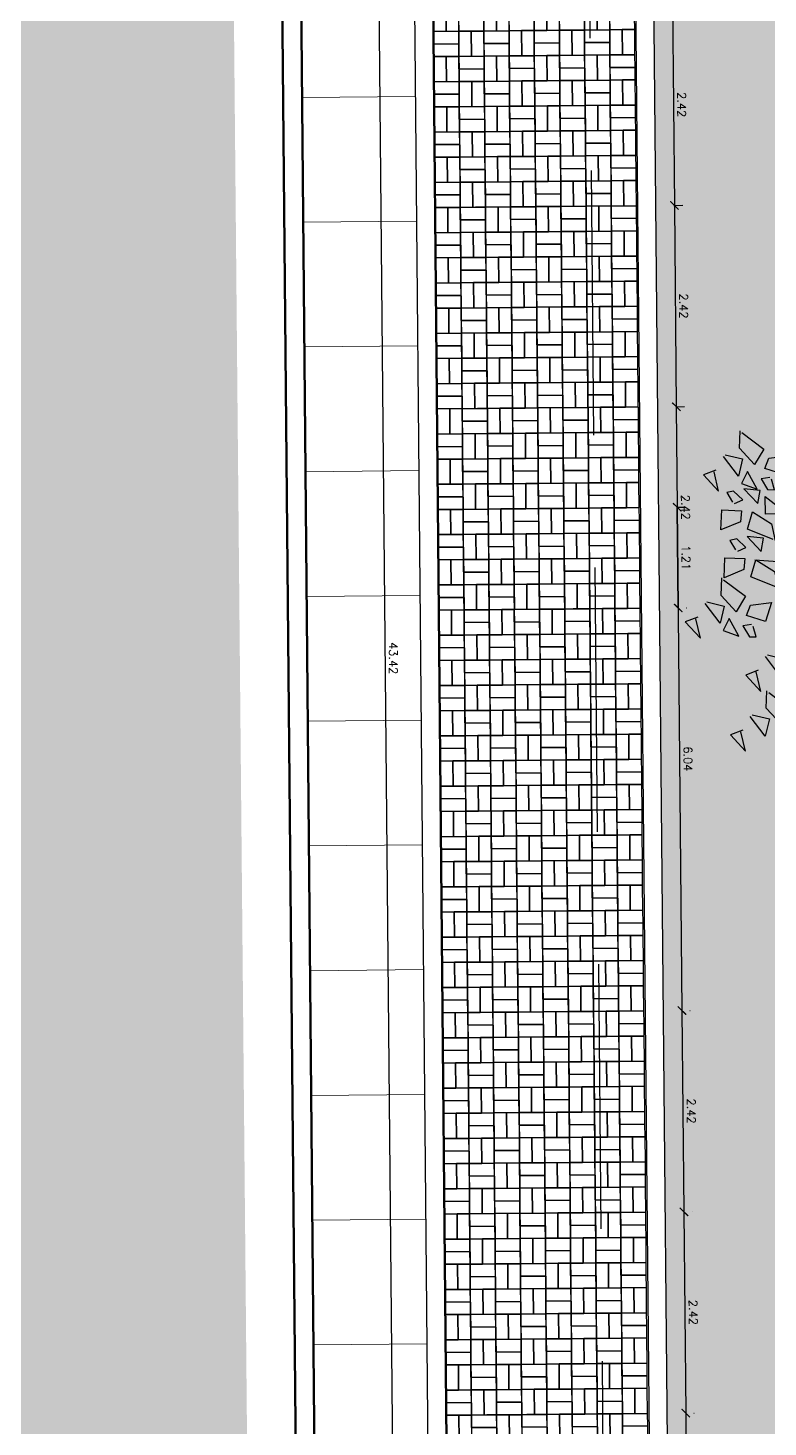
# Model space of a CAD drawing. Header units: millimetres. Extents: x 460 to 723, y 360 to 962.
# Drawn here: x 575.04 to 583.92, y 517.08 to 533.87 of the extents above; entities that cross this region are included whole.
import ezdxf

# ---------------------------------------------------------------- set-up
doc = ezdxf.new("R2010")
doc.units = ezdxf.units.MM
doc.linetypes.add('HIDDEN2', pattern=[4.7625, 3.175, -1.5875])
doc.layers.get('0').update_dxf_attribs({"true_color": 0xc2ced6})
for name, color, linetype in [('00_EJE VIAL', 253, 'HIDDEN2'), ('00_Lotes', 224, 'Continuous'), ('0_HATCH_VEREDA', 253, 'Continuous'), ('ARBOLES', 7, 'Continuous'), ('C-ROAD', 7, 'Continuous'), ('G-ACOTADO LOTES', 251, 'Continuous')]:
    doc.layers.add(name, color=color, linetype=linetype)
doc.layers.add('A_TRAZADO', color=4, linetype='Continuous', plot=False)
for name, color, linetype, lineweight in [('LOTES_MENORCA', 250, 'Continuous', 50), ('Menorca-Parques-A-Arboles', 74, 'Continuous', 18), ('Menorca-Parques-A-Bruñas', 252, 'Continuous', 5)]:
    doc.layers.add(name, color=color, linetype=linetype, lineweight=lineweight)
doc.styles.add('01COTAS', font='romans.shx')
doc.dimstyles.new('DIM-50-PLANTA', dxfattribs={"dimscale": 0.05, "dimtxt": 2, "dimasz": 2, "dimexe": 2, "dimexo": 2, "dimgap": 1, "dimtad": 1, "dimzin": 4, "dimdsep": 46, "dimtxsty": '01COTAS', "dimblk": 'ARCHTICK', "dimcen": 25, "dimclrd": 256, "dimclre": 256, "dimclrt": 2, "dimadec": 0, "dimazin": 3, "dimtfac": 1, "dimtmove": 2, "dimatfit": 3, "dimfxl": 2, "dimtolj": 1, "dimtzin": 0, "dimarcsym": 0})

# ---------------------------------------------------------------- blocks, each defined once
blk = doc.blocks.new('adoquien blanco 1.4 x 1.4')
at = {"layer": '0_HATCH_VEREDA', "elevation": -6.801}
for points in [[(311106.796, 8611269.234), (311106.882, 8611269.184), (311106.982, 8611269.358), (311106.896, 8611269.408)], [(311106.882, 8611269.184), (311106.969, 8611269.134), (311107.069, 8611269.308), (311106.982, 8611269.358)], [(311107.069, 8611269.308), (311107.019, 8611269.221), (311107.192, 8611269.121), (311107.242, 8611269.208)], [(311106.796, 8611269.234), (311106.746, 8611269.148), (311106.919, 8611269.048), (311106.969, 8611269.134)], [(311107.019, 8611269.221), (311106.969, 8611269.134), (311107.142, 8611269.034), (311107.192, 8611269.121)], [(311107.142, 8611269.034), (311107.229, 8611268.984), (311107.329, 8611269.158), (311107.242, 8611269.208)], [(311106.596, 8611268.888), (311106.682, 8611268.838), (311106.782, 8611269.011), (311106.696, 8611269.061)], [(311106.746, 8611269.148), (311106.696, 8611269.061), (311106.869, 8611268.961), (311106.919, 8611269.048)], [(311106.869, 8611268.961), (311106.955, 8611268.911), (311107.055, 8611269.084), (311106.969, 8611269.134)], [(311106.955, 8611268.911), (311107.042, 8611268.861), (311107.142, 8611269.034), (311107.055, 8611269.084)], [(311107.229, 8611268.984), (311107.315, 8611268.934), (311107.415, 8611269.108), (311107.329, 8611269.158)], [(311107.415, 8611269.108), (311107.365, 8611269.021), (311107.538, 8611268.921), (311107.588, 8611269.008)], [(311106.682, 8611268.838), (311106.769, 8611268.788), (311106.869, 8611268.961), (311106.782, 8611269.011)], [(311106.869, 8611268.961), (311106.819, 8611268.875), (311106.992, 8611268.775), (311107.042, 8611268.861)], [(311107.092, 8611268.948), (311107.042, 8611268.861), (311107.215, 8611268.761), (311107.265, 8611268.848)], [(311107.142, 8611269.034), (311107.092, 8611268.948), (311107.265, 8611268.848), (311107.315, 8611268.934)], [(311107.365, 8611269.021), (311107.315, 8611268.934), (311107.488, 8611268.834), (311107.538, 8611268.921)], [(311107.488, 8611268.834), (311107.575, 8611268.784), (311107.675, 8611268.958), (311107.588, 8611269.008)], [(311107.575, 8611268.784), (311107.662, 8611268.734), (311107.762, 8611268.908), (311107.675, 8611268.958)], [(311106.596, 8611268.888), (311106.546, 8611268.801), (311106.719, 8611268.701), (311106.769, 8611268.788)], [(311106.819, 8611268.875), (311106.769, 8611268.788), (311106.942, 8611268.688), (311106.992, 8611268.775)], [(311106.942, 8611268.688), (311107.029, 8611268.638), (311107.129, 8611268.811), (311107.042, 8611268.861)], [(311107.215, 8611268.761), (311107.302, 8611268.711), (311107.402, 8611268.884), (311107.315, 8611268.934)], [(311107.302, 8611268.711), (311107.388, 8611268.661), (311107.488, 8611268.834), (311107.402, 8611268.884)], [(311107.762, 8611268.908), (311107.712, 8611268.821), (311107.885, 8611268.721), (311107.935, 8611268.808)], [(311106.546, 8611268.801), (311106.496, 8611268.715), (311106.669, 8611268.615), (311106.719, 8611268.701)], [(311106.669, 8611268.615), (311106.755, 8611268.565), (311106.855, 8611268.738), (311106.769, 8611268.788)], [(311106.755, 8611268.565), (311106.842, 8611268.515), (311106.942, 8611268.688), (311106.855, 8611268.738)], [(311107.029, 8611268.638), (311107.115, 8611268.588), (311107.215, 8611268.761), (311107.129, 8611268.811)], [(311107.215, 8611268.761), (311107.165, 8611268.675), (311107.338, 8611268.575), (311107.388, 8611268.661)], [(311107.438, 8611268.748), (311107.388, 8611268.661), (311107.562, 8611268.561), (311107.612, 8611268.648)], [(311107.488, 8611268.834), (311107.438, 8611268.748), (311107.612, 8611268.648), (311107.662, 8611268.734)], [(311107.562, 8611268.561), (311107.648, 8611268.511), (311107.748, 8611268.684), (311107.662, 8611268.734)], [(311107.712, 8611268.821), (311107.662, 8611268.734), (311107.835, 8611268.634), (311107.885, 8611268.721)], [(311107.835, 8611268.634), (311107.921, 8611268.584), (311108.021, 8611268.758), (311107.935, 8611268.808)], [(311107.921, 8611268.584), (311108.008, 8611268.534), (311108.108, 8611268.708), (311108.021, 8611268.758)], [(311106.396, 8611268.541), (311106.482, 8611268.491), (311106.582, 8611268.665), (311106.496, 8611268.715)], [(311106.482, 8611268.491), (311106.569, 8611268.442), (311106.669, 8611268.615), (311106.582, 8611268.665)], [(311106.669, 8611268.615), (311106.619, 8611268.528), (311106.792, 8611268.428), (311106.842, 8611268.515)], [(311106.942, 8611268.688), (311106.892, 8611268.601), (311107.065, 8611268.501), (311107.115, 8611268.588)], [(311107.165, 8611268.675), (311107.115, 8611268.588), (311107.288, 8611268.488), (311107.338, 8611268.575)], [(311107.288, 8611268.488), (311107.375, 8611268.438), (311107.475, 8611268.611), (311107.388, 8611268.661)], [(311107.648, 8611268.511), (311107.735, 8611268.461), (311107.835, 8611268.634), (311107.748, 8611268.684)], [(311107.835, 8611268.634), (311107.785, 8611268.548), (311107.958, 8611268.448), (311108.008, 8611268.534)], [(311108.058, 8611268.621), (311108.008, 8611268.534), (311108.181, 8611268.434), (311108.231, 8611268.521)], [(311108.108, 8611268.708), (311108.058, 8611268.621), (311108.231, 8611268.521), (311108.281, 8611268.608)], [(311106.396, 8611268.541), (311106.346, 8611268.455), (311106.519, 8611268.355), (311106.569, 8611268.442)], [(311106.619, 8611268.528), (311106.569, 8611268.442), (311106.742, 8611268.342), (311106.792, 8611268.428)], [(311106.742, 8611268.342), (311106.829, 8611268.292), (311106.929, 8611268.465), (311106.842, 8611268.515)], [(311106.892, 8611268.601), (311106.842, 8611268.515), (311107.015, 8611268.415), (311107.065, 8611268.501)], [(311107.015, 8611268.415), (311107.102, 8611268.365), (311107.202, 8611268.538), (311107.115, 8611268.588)], [(311107.102, 8611268.365), (311107.188, 8611268.315), (311107.288, 8611268.488), (311107.202, 8611268.538)], [(311107.375, 8611268.438), (311107.462, 8611268.388), (311107.562, 8611268.561), (311107.475, 8611268.611)], [(311107.562, 8611268.561), (311107.512, 8611268.475), (311107.685, 8611268.375), (311107.735, 8611268.461)], [(311107.785, 8611268.548), (311107.735, 8611268.461), (311107.908, 8611268.361), (311107.958, 8611268.448)], [(311107.908, 8611268.361), (311107.995, 8611268.311), (311108.095, 8611268.484), (311108.008, 8611268.534)], [(311106.346, 8611268.455), (311106.296, 8611268.368), (311106.469, 8611268.268), (311106.519, 8611268.355)], [(311106.469, 8611268.268), (311106.555, 8611268.218), (311106.655, 8611268.392), (311106.569, 8611268.442)], [(311106.555, 8611268.218), (311106.642, 8611268.168), (311106.742, 8611268.342), (311106.655, 8611268.392)], [(311106.829, 8611268.292), (311106.915, 8611268.242), (311107.015, 8611268.415), (311106.929, 8611268.465)], [(311107.015, 8611268.415), (311106.965, 8611268.328), (311107.138, 8611268.228), (311107.188, 8611268.315)], [(311107.238, 8611268.401), (311107.188, 8611268.315), (311107.362, 8611268.215), (311107.412, 8611268.301)], [(311107.288, 8611268.488), (311107.238, 8611268.401), (311107.412, 8611268.301), (311107.462, 8611268.388)], [(311107.512, 8611268.475), (311107.462, 8611268.388), (311107.635, 8611268.288), (311107.685, 8611268.375)], [(311107.635, 8611268.288), (311107.722, 8611268.238), (311107.821, 8611268.411), (311107.735, 8611268.461)], [(311107.722, 8611268.238), (311107.808, 8611268.188), (311107.908, 8611268.361), (311107.821, 8611268.411)], [(311107.995, 8611268.311), (311108.081, 8611268.261), (311108.181, 8611268.434), (311108.095, 8611268.484)], [(311106.196, 8611268.195), (311106.282, 8611268.145), (311106.382, 8611268.318), (311106.296, 8611268.368)], [(311106.282, 8611268.145), (311106.369, 8611268.095), (311106.469, 8611268.268), (311106.382, 8611268.318)], [(311106.742, 8611268.342), (311106.692, 8611268.255), (311106.865, 8611268.155), (311106.915, 8611268.242)], [(311106.965, 8611268.328), (311106.915, 8611268.242), (311107.088, 8611268.142), (311107.138, 8611268.228)], [(311107.088, 8611268.142), (311107.175, 8611268.092), (311107.275, 8611268.265), (311107.188, 8611268.315)], [(311107.362, 8611268.215), (311107.448, 8611268.165), (311107.548, 8611268.338), (311107.462, 8611268.388)], [(311107.448, 8611268.165), (311107.535, 8611268.115), (311107.635, 8611268.288), (311107.548, 8611268.338)], [(311107.635, 8611268.288), (311107.585, 8611268.201), (311107.758, 8611268.101), (311107.808, 8611268.188)], [(311107.908, 8611268.361), (311107.858, 8611268.275), (311108.031, 8611268.175), (311108.081, 8611268.261)], [(311106.196, 8611268.195), (311106.146, 8611268.108), (311106.319, 8611268.008), (311106.369, 8611268.095)], [(311106.419, 8611268.182), (311106.369, 8611268.095), (311106.542, 8611267.995), (311106.592, 8611268.082)], [(311106.469, 8611268.268), (311106.419, 8611268.182), (311106.592, 8611268.082), (311106.642, 8611268.168)], [(311106.692, 8611268.255), (311106.642, 8611268.168), (311106.815, 8611268.068), (311106.865, 8611268.155)], [(311106.815, 8611268.068), (311106.902, 8611268.018), (311107.002, 8611268.192), (311106.915, 8611268.242)], [(311106.902, 8611268.018), (311106.989, 8611267.968), (311107.088, 8611268.142), (311107.002, 8611268.192)], [(311107.175, 8611268.092), (311107.262, 8611268.042), (311107.362, 8611268.215), (311107.275, 8611268.265)], [(311107.362, 8611268.215), (311107.312, 8611268.128), (311107.485, 8611268.028), (311107.535, 8611268.115)], [(311107.585, 8611268.201), (311107.535, 8611268.115), (311107.708, 8611268.015), (311107.758, 8611268.101)], [(311107.708, 8611268.015), (311107.795, 8611267.965), (311107.895, 8611268.138), (311107.808, 8611268.188)], [(311107.858, 8611268.275), (311107.808, 8611268.188), (311107.981, 8611268.088), (311108.031, 8611268.175)], [(311106.146, 8611268.108), (311106.096, 8611268.022), (311106.269, 8611267.922), (311106.319, 8611268.008)], [(311106.269, 8611267.922), (311106.355, 8611267.872), (311106.455, 8611268.045), (311106.369, 8611268.095)], [(311106.542, 8611267.995), (311106.629, 8611267.945), (311106.729, 8611268.118), (311106.642, 8611268.168)], [(311106.629, 8611267.945), (311106.715, 8611267.895), (311106.815, 8611268.068), (311106.729, 8611268.118)], [(311106.815, 8611268.068), (311106.765, 8611267.982), (311106.939, 8611267.882), (311106.989, 8611267.968)], [(311107.088, 8611268.142), (311107.039, 8611268.055), (311107.212, 8611267.955), (311107.262, 8611268.042)], [(311107.312, 8611268.128), (311107.262, 8611268.042), (311107.435, 8611267.942), (311107.485, 8611268.028)], [(311107.435, 8611267.942), (311107.522, 8611267.892), (311107.622, 8611268.065), (311107.535, 8611268.115)], [(311107.522, 8611267.892), (311107.608, 8611267.842), (311107.708, 8611268.015), (311107.622, 8611268.065)], [(311107.795, 8611267.965), (311107.881, 8611267.915), (311107.981, 8611268.088), (311107.895, 8611268.138)], [(311106.355, 8611267.872), (311106.442, 8611267.822), (311106.542, 8611267.995), (311106.455, 8611268.045)], [(311106.542, 8611267.995), (311106.492, 8611267.908), (311106.665, 8611267.808), (311106.715, 8611267.895)], [(311106.765, 8611267.982), (311106.715, 8611267.895), (311106.889, 8611267.795), (311106.939, 8611267.882)], [(311106.889, 8611267.795), (311106.975, 8611267.745), (311107.075, 8611267.918), (311106.989, 8611267.968)], [(311107.039, 8611268.055), (311106.989, 8611267.968), (311107.162, 8611267.868), (311107.212, 8611267.955)], [(311107.162, 8611267.868), (311107.248, 8611267.818), (311107.348, 8611267.992), (311107.262, 8611268.042)], [(311107.248, 8611267.818), (311107.335, 8611267.768), (311107.435, 8611267.942), (311107.348, 8611267.992)], [(311107.708, 8611268.015), (311107.658, 8611267.928), (311107.831, 8611267.828), (311107.881, 8611267.915)], [(311106.492, 8611267.908), (311106.442, 8611267.822), (311106.615, 8611267.722), (311106.665, 8611267.808)], [(311106.615, 8611267.722), (311106.702, 8611267.672), (311106.802, 8611267.845), (311106.715, 8611267.895)], [(311106.702, 8611267.672), (311106.789, 8611267.622), (311106.889, 8611267.795), (311106.802, 8611267.845)], [(311106.975, 8611267.745), (311107.062, 8611267.695), (311107.162, 8611267.868), (311107.075, 8611267.918)], [(311107.162, 8611267.868), (311107.112, 8611267.782), (311107.285, 8611267.682), (311107.335, 8611267.768)], [(311107.385, 8611267.855), (311107.335, 8611267.768), (311107.508, 8611267.668), (311107.558, 8611267.755)], [(311107.435, 8611267.942), (311107.385, 8611267.855), (311107.558, 8611267.755), (311107.608, 8611267.842)], [(311107.508, 8611267.668), (311107.595, 8611267.618), (311107.695, 8611267.792), (311107.608, 8611267.842)], [(311107.658, 8611267.928), (311107.608, 8611267.842), (311107.781, 8611267.742), (311107.831, 8611267.828)], [(311106.889, 8611267.795), (311106.839, 8611267.709), (311107.012, 8611267.609), (311107.062, 8611267.695)], [(311107.112, 8611267.782), (311107.062, 8611267.695), (311107.235, 8611267.595), (311107.285, 8611267.682)], [(311107.235, 8611267.595), (311107.322, 8611267.545), (311107.422, 8611267.718), (311107.335, 8611267.768)], [(311107.595, 8611267.618), (311107.681, 8611267.568), (311107.781, 8611267.742), (311107.695, 8611267.792)], [(311106.839, 8611267.709), (311106.789, 8611267.622), (311106.962, 8611267.522), (311107.012, 8611267.609)], [(311106.962, 8611267.522), (311107.048, 8611267.472), (311107.148, 8611267.645), (311107.062, 8611267.695)], [(311107.048, 8611267.472), (311107.135, 8611267.422), (311107.235, 8611267.595), (311107.148, 8611267.645)], [(311107.322, 8611267.545), (311107.408, 8611267.495), (311107.508, 8611267.668), (311107.422, 8611267.718)], [(311107.508, 8611267.668), (311107.458, 8611267.582), (311107.631, 8611267.482), (311107.681, 8611267.568)], [(311107.185, 8611267.509), (311107.135, 8611267.422), (311107.308, 8611267.322), (311107.358, 8611267.409)], [(311107.235, 8611267.595), (311107.185, 8611267.509), (311107.358, 8611267.409), (311107.408, 8611267.495)], [(311107.458, 8611267.582), (311107.408, 8611267.495), (311107.581, 8611267.395), (311107.631, 8611267.482)], [(311107.308, 8611267.322), (311107.395, 8611267.272), (311107.495, 8611267.445), (311107.408, 8611267.495)], [(311107.395, 8611267.272), (311107.481, 8611267.222), (311107.581, 8611267.395), (311107.495, 8611267.445)]]:
    blk.add_lwpolyline(points, close=True, dxfattribs=at)
blk = doc.blocks.new('rrety')
at = {"layer": 'ARBOLES', "color": 92}
for points in [[(498.1513, 232.6388), (498.1607, 232.6507), (498.1364, 232.6579), (498.1521, 232.6415)], [(498.1511, 232.6183), (498.1317, 232.6123), (498.1257, 232.6317), (498.1519, 232.621)], [(498.1477, 232.5869), (498.1164, 232.5903), (498.1165, 232.6109), (498.1409, 232.6037), (498.1505, 232.5861)], [(498.1711, 232.5711), (498.1805, 232.583), (498.1561, 232.5903), (498.1719, 232.5738)], [(498.2614, 232.5542), (498.2709, 232.5661), (498.2465, 232.5733), (498.2622, 232.5569)], [(498.1709, 232.5506), (498.1515, 232.5446), (498.1454, 232.564), (498.1717, 232.5533)], [(498.2042, 232.53), (498.212, 232.5365), (498.1993, 232.5432), (498.1923, 232.5394), (498.2015, 232.5308)], [(498.2299, 232.5371), (498.2285, 232.5522), (498.2098, 232.5489), (498.2299, 232.5371)], [(498.2613, 232.5337), (498.2418, 232.5277), (498.2358, 232.5471), (498.2621, 232.5364)], [(498.2579, 232.5023), (498.2265, 232.5057), (498.2267, 232.5263), (498.251, 232.519), (498.2606, 232.5015)], [(498.2439, 232.4806), (498.2585, 232.5), (498.2693, 232.4799), (498.2492, 232.4692), (498.2439, 232.4806)], [(498.2015, 232.4789), (498.2327, 232.4837), (498.2378, 232.4639), (498.2124, 232.4645), (498.1986, 232.479)], [(498.2604, 232.4661), (498.2546, 232.4578), (498.2686, 232.4546), (498.2744, 232.4601), (498.2633, 232.466)], [(498.2375, 232.4526), (498.2427, 232.4383), (498.2599, 232.4463), (498.2375, 232.4526)], [(498.2749, 232.4355), (498.2896, 232.4549), (498.3003, 232.4348), (498.2803, 232.4241), (498.2749, 232.4355)], [(498.2325, 232.4338), (498.2637, 232.4386), (498.2688, 232.4187), (498.2434, 232.4194), (498.2297, 232.4339)], [(498.2373, 232.4027), (498.2546, 232.4135), (498.2654, 232.3963), (498.2373, 232.3998)], [(498.2915, 232.4209), (498.2856, 232.4126), (498.2997, 232.4094), (498.3055, 232.4149), (498.2943, 232.4209)], [(498.3292, 232.3991), (498.3386, 232.411), (498.3143, 232.4182), (498.33, 232.4018)], [(498.2685, 232.4075), (498.2738, 232.3932), (498.291, 232.4012), (498.2685, 232.4075)], [(498.2976, 232.382), (498.2962, 232.3971), (498.2776, 232.3938), (498.2976, 232.382)], [(498.272, 232.3749), (498.2798, 232.3814), (498.2671, 232.3881), (498.26, 232.3843), (498.2693, 232.3757)], [(498.2842, 232.3565), (498.2651, 232.3416), (498.2599, 232.3637), (498.282, 232.3689), (498.2842, 232.3565)], [(498.3256, 232.3472), (498.2943, 232.3506), (498.2944, 232.3711), (498.3188, 232.3639), (498.3283, 232.3464)]]:
    blk.add_lwpolyline(points, dxfattribs=at)
at = {"layer": 'ARBOLES', "color": 2}
for points in [[(498.2165, 232.5116), (498.1973, 232.4967), (498.1921, 232.5188), (498.2142, 232.5241), (498.2165, 232.5116)], [(498.329, 232.3786), (498.3096, 232.3725), (498.3036, 232.392), (498.3298, 232.3813)]]:
    blk.add_lwpolyline(points, dxfattribs=at)
at = {"layer": 'ARBOLES', "color": 32}
blk.add_lwpolyline([(498.1403, 232.4159), (498.2384, 232.4649)], dxfattribs=at)
blk = doc.blocks.new('block adoquin rojo')
at = {"layer": 'C-ROAD', "color": 244, "linetype": 'Continuous', "transparency": 33554687}
for points in [[(311091.88, 8611257.877), (311091.78, 8611257.876), (311091.781, 8611257.676), (311091.881, 8611257.677)], [(311091.98, 8611257.877), (311091.88, 8611257.877), (311091.881, 8611257.677), (311091.981, 8611257.677)], [(311091.98, 8611257.877), (311091.98, 8611257.777), (311092.18, 8611257.778), (311092.18, 8611257.878)], [(311092.28, 8611257.879), (311092.18, 8611257.878), (311092.181, 8611257.678), (311092.281, 8611257.679)], [(311092.38, 8611257.879), (311092.28, 8611257.879), (311092.281, 8611257.679), (311092.381, 8611257.679)], [(311092.38, 8611257.879), (311092.38, 8611257.779), (311092.58, 8611257.78), (311092.58, 8611257.88)], [(311092.68, 8611257.881), (311092.58, 8611257.88), (311092.581, 8611257.68), (311092.681, 8611257.681)], [(311092.78, 8611257.881), (311092.68, 8611257.881), (311092.681, 8611257.681), (311092.781, 8611257.681)], [(311092.78, 8611257.881), (311092.78, 8611257.781), (311092.98, 8611257.782), (311092.98, 8611257.882)], [(311093.08, 8611257.883), (311092.98, 8611257.882), (311092.981, 8611257.682), (311093.081, 8611257.683)], [(311093.18, 8611257.883), (311093.08, 8611257.883), (311093.081, 8611257.683), (311093.181, 8611257.683)], [(311093.18, 8611257.883), (311093.18, 8611257.783), (311093.38, 8611257.784), (311093.38, 8611257.884)], [(311091.98, 8611257.777), (311091.981, 8611257.677), (311092.181, 8611257.678), (311092.18, 8611257.778)], [(311092.38, 8611257.779), (311092.381, 8611257.679), (311092.581, 8611257.68), (311092.58, 8611257.78)], [(311092.78, 8611257.781), (311092.781, 8611257.681), (311092.981, 8611257.682), (311092.98, 8611257.782)], [(311093.18, 8611257.783), (311093.181, 8611257.683), (311093.381, 8611257.684), (311093.38, 8611257.784)], [(311091.781, 8611257.676), (311091.781, 8611257.576), (311091.981, 8611257.577), (311091.981, 8611257.677)], [(311092.081, 8611257.678), (311091.981, 8611257.677), (311091.981, 8611257.477), (311092.081, 8611257.478)], [(311092.181, 8611257.678), (311092.081, 8611257.678), (311092.081, 8611257.478), (311092.181, 8611257.478)], [(311092.181, 8611257.678), (311092.181, 8611257.578), (311092.381, 8611257.579), (311092.381, 8611257.679)], [(311092.481, 8611257.68), (311092.381, 8611257.679), (311092.381, 8611257.479), (311092.481, 8611257.48)], [(311092.581, 8611257.68), (311092.481, 8611257.68), (311092.481, 8611257.48), (311092.581, 8611257.48)], [(311092.581, 8611257.68), (311092.581, 8611257.58), (311092.781, 8611257.581), (311092.781, 8611257.681)], [(311092.881, 8611257.682), (311092.781, 8611257.681), (311092.781, 8611257.481), (311092.881, 8611257.482)], [(311092.981, 8611257.682), (311092.881, 8611257.682), (311092.881, 8611257.482), (311092.981, 8611257.482)], [(311092.981, 8611257.682), (311092.981, 8611257.582), (311093.181, 8611257.583), (311093.181, 8611257.683)], [(311093.281, 8611257.684), (311093.181, 8611257.683), (311093.181, 8611257.483), (311093.281, 8611257.484)], [(311093.381, 8611257.684), (311093.281, 8611257.684), (311093.281, 8611257.484), (311093.381, 8611257.484)], [(311091.781, 8611257.576), (311091.781, 8611257.477), (311091.981, 8611257.477), (311091.981, 8611257.577)], [(311092.181, 8611257.578), (311092.181, 8611257.478), (311092.381, 8611257.479), (311092.381, 8611257.579)], [(311092.581, 8611257.58), (311092.581, 8611257.48), (311092.781, 8611257.481), (311092.781, 8611257.581)], [(311092.981, 8611257.582), (311092.981, 8611257.482), (311093.181, 8611257.483), (311093.181, 8611257.583)], [(311091.881, 8611257.477), (311091.781, 8611257.477), (311091.782, 8611257.277), (311091.882, 8611257.277)], [(311091.981, 8611257.477), (311091.881, 8611257.477), (311091.882, 8611257.277), (311091.982, 8611257.277)], [(311091.981, 8611257.477), (311091.982, 8611257.377), (311092.182, 8611257.378), (311092.181, 8611257.478)], [(311092.281, 8611257.479), (311092.181, 8611257.478), (311092.182, 8611257.278), (311092.282, 8611257.279)], [(311092.381, 8611257.479), (311092.281, 8611257.479), (311092.282, 8611257.279), (311092.382, 8611257.279)], [(311092.381, 8611257.479), (311092.382, 8611257.379), (311092.582, 8611257.38), (311092.581, 8611257.48)], [(311092.681, 8611257.481), (311092.581, 8611257.48), (311092.582, 8611257.28), (311092.682, 8611257.281)], [(311092.781, 8611257.481), (311092.681, 8611257.481), (311092.682, 8611257.281), (311092.782, 8611257.281)], [(311092.781, 8611257.481), (311092.782, 8611257.381), (311092.982, 8611257.382), (311092.981, 8611257.482)], [(311093.081, 8611257.483), (311092.981, 8611257.482), (311092.982, 8611257.282), (311093.082, 8611257.283)], [(311093.181, 8611257.483), (311093.081, 8611257.483), (311093.082, 8611257.283), (311093.182, 8611257.283)], [(311093.181, 8611257.483), (311093.182, 8611257.383), (311093.382, 8611257.384), (311093.381, 8611257.484)], [(311093.182, 8611257.383), (311093.182, 8611257.283), (311093.382, 8611257.284), (311093.382, 8611257.384)], [(311091.782, 8611257.277), (311091.783, 8611257.177), (311091.983, 8611257.177), (311091.982, 8611257.277)], [(311091.982, 8611257.377), (311091.982, 8611257.277), (311092.182, 8611257.278), (311092.182, 8611257.378)], [(311092.082, 8611257.278), (311091.982, 8611257.277), (311091.983, 8611257.077), (311092.083, 8611257.078)], [(311092.182, 8611257.278), (311092.082, 8611257.278), (311092.083, 8611257.078), (311092.183, 8611257.078)], [(311092.182, 8611257.278), (311092.183, 8611257.178), (311092.383, 8611257.179), (311092.382, 8611257.279)], [(311092.382, 8611257.379), (311092.382, 8611257.279), (311092.582, 8611257.28), (311092.582, 8611257.38)], [(311092.482, 8611257.28), (311092.382, 8611257.279), (311092.383, 8611257.079), (311092.483, 8611257.08)], [(311092.582, 8611257.28), (311092.482, 8611257.28), (311092.483, 8611257.08), (311092.583, 8611257.08)], [(311092.582, 8611257.28), (311092.583, 8611257.18), (311092.783, 8611257.181), (311092.782, 8611257.281)], [(311092.782, 8611257.381), (311092.782, 8611257.281), (311092.982, 8611257.282), (311092.982, 8611257.382)], [(311092.882, 8611257.282), (311092.782, 8611257.281), (311092.783, 8611257.081), (311092.883, 8611257.082)], [(311092.982, 8611257.282), (311092.882, 8611257.282), (311092.883, 8611257.082), (311092.983, 8611257.082)], [(311092.982, 8611257.282), (311092.983, 8611257.182), (311093.183, 8611257.183), (311093.182, 8611257.283)], [(311093.282, 8611257.284), (311093.182, 8611257.283), (311093.183, 8611257.083), (311093.283, 8611257.084)], [(311093.382, 8611257.284), (311093.282, 8611257.284), (311093.283, 8611257.084), (311093.383, 8611257.084)], [(311091.783, 8611257.177), (311091.783, 8611257.077), (311091.983, 8611257.077), (311091.983, 8611257.177)], [(311092.183, 8611257.178), (311092.183, 8611257.078), (311092.383, 8611257.079), (311092.383, 8611257.179)], [(311092.583, 8611257.18), (311092.583, 8611257.08), (311092.783, 8611257.081), (311092.783, 8611257.181)], [(311092.983, 8611257.182), (311092.983, 8611257.082), (311093.183, 8611257.083), (311093.183, 8611257.183)], [(311091.883, 8611257.077), (311091.783, 8611257.077), (311091.784, 8611256.877), (311091.884, 8611256.877)], [(311091.983, 8611257.077), (311091.883, 8611257.077), (311091.884, 8611256.877), (311091.984, 8611256.877)], [(311091.983, 8611257.077), (311091.984, 8611256.977), (311092.184, 8611256.978), (311092.183, 8611257.078)], [(311092.283, 8611257.079), (311092.183, 8611257.078), (311092.184, 8611256.878), (311092.284, 8611256.879)], [(311092.383, 8611257.079), (311092.283, 8611257.079), (311092.284, 8611256.879), (311092.384, 8611256.879)], [(311092.383, 8611257.079), (311092.384, 8611256.979), (311092.584, 8611256.98), (311092.583, 8611257.08)], [(311092.683, 8611257.081), (311092.583, 8611257.08), (311092.584, 8611256.88), (311092.684, 8611256.881)], [(311092.783, 8611257.081), (311092.683, 8611257.081), (311092.684, 8611256.881), (311092.784, 8611256.881)], [(311092.783, 8611257.081), (311092.784, 8611256.981), (311092.984, 8611256.982), (311092.983, 8611257.082)], [(311093.083, 8611257.083), (311092.983, 8611257.082), (311092.984, 8611256.882), (311093.084, 8611256.883)], [(311093.183, 8611257.083), (311093.083, 8611257.083), (311093.084, 8611256.883), (311093.184, 8611256.883)], [(311093.183, 8611257.083), (311093.184, 8611256.983), (311093.384, 8611256.984), (311093.383, 8611257.084)], [(311091.984, 8611256.977), (311091.984, 8611256.877), (311092.184, 8611256.878), (311092.184, 8611256.978)], [(311092.384, 8611256.979), (311092.384, 8611256.879), (311092.584, 8611256.88), (311092.584, 8611256.98)], [(311092.784, 8611256.981), (311092.784, 8611256.881), (311092.984, 8611256.882), (311092.984, 8611256.982)], [(311093.184, 8611256.983), (311093.184, 8611256.883), (311093.384, 8611256.884), (311093.384, 8611256.984)], [(311091.784, 8611256.877), (311091.785, 8611256.777), (311091.985, 8611256.777), (311091.984, 8611256.877)], [(311092.084, 8611256.878), (311091.984, 8611256.877), (311091.985, 8611256.677), (311092.085, 8611256.678)], [(311092.184, 8611256.878), (311092.084, 8611256.878), (311092.085, 8611256.678), (311092.185, 8611256.678)], [(311092.184, 8611256.878), (311092.185, 8611256.778), (311092.385, 8611256.779), (311092.384, 8611256.879)], [(311092.484, 8611256.88), (311092.384, 8611256.879), (311092.385, 8611256.679), (311092.485, 8611256.68)], [(311092.584, 8611256.88), (311092.484, 8611256.88), (311092.485, 8611256.68), (311092.585, 8611256.68)], [(311092.584, 8611256.88), (311092.585, 8611256.78), (311092.785, 8611256.781), (311092.784, 8611256.881)], [(311092.884, 8611256.882), (311092.784, 8611256.881), (311092.785, 8611256.681), (311092.885, 8611256.682)], [(311092.984, 8611256.882), (311092.884, 8611256.882), (311092.885, 8611256.682), (311092.985, 8611256.682)], [(311092.984, 8611256.882), (311092.985, 8611256.782), (311093.185, 8611256.783), (311093.184, 8611256.883)], [(311093.284, 8611256.884), (311093.184, 8611256.883), (311093.185, 8611256.683), (311093.285, 8611256.684)], [(311093.384, 8611256.884), (311093.284, 8611256.884), (311093.285, 8611256.684), (311093.385, 8611256.684)], [(311091.785, 8611256.777), (311091.785, 8611256.677), (311091.985, 8611256.677), (311091.985, 8611256.777)], [(311092.185, 8611256.778), (311092.185, 8611256.678), (311092.385, 8611256.679), (311092.385, 8611256.779)], [(311092.585, 8611256.78), (311092.585, 8611256.68), (311092.785, 8611256.681), (311092.785, 8611256.781)], [(311092.985, 8611256.782), (311092.985, 8611256.682), (311093.185, 8611256.683), (311093.185, 8611256.783)], [(311091.885, 8611256.677), (311091.785, 8611256.677), (311091.786, 8611256.477), (311091.886, 8611256.477)], [(311091.985, 8611256.677), (311091.885, 8611256.677), (311091.886, 8611256.477), (311091.986, 8611256.477)], [(311091.985, 8611256.677), (311091.986, 8611256.577), (311092.186, 8611256.578), (311092.185, 8611256.678)], [(311092.285, 8611256.679), (311092.185, 8611256.678), (311092.186, 8611256.478), (311092.286, 8611256.479)], [(311092.385, 8611256.679), (311092.285, 8611256.679), (311092.286, 8611256.479), (311092.386, 8611256.479)], [(311092.385, 8611256.679), (311092.386, 8611256.579), (311092.586, 8611256.58), (311092.585, 8611256.68)], [(311092.685, 8611256.681), (311092.585, 8611256.68), (311092.586, 8611256.48), (311092.686, 8611256.481)], [(311092.785, 8611256.681), (311092.685, 8611256.681), (311092.686, 8611256.481), (311092.786, 8611256.481)], [(311092.785, 8611256.681), (311092.786, 8611256.581), (311092.986, 8611256.582), (311092.985, 8611256.682)], [(311093.085, 8611256.683), (311092.985, 8611256.682), (311092.986, 8611256.482), (311093.086, 8611256.483)], [(311093.185, 8611256.683), (311093.085, 8611256.683), (311093.086, 8611256.483), (311093.186, 8611256.483)], [(311093.185, 8611256.683), (311093.186, 8611256.583), (311093.386, 8611256.584), (311093.385, 8611256.684)], [(311091.986, 8611256.577), (311091.986, 8611256.477), (311092.186, 8611256.478), (311092.186, 8611256.578)], [(311092.386, 8611256.579), (311092.386, 8611256.479), (311092.586, 8611256.48), (311092.586, 8611256.58)], [(311092.786, 8611256.581), (311092.786, 8611256.481), (311092.986, 8611256.482), (311092.986, 8611256.582)], [(311093.186, 8611256.583), (311093.186, 8611256.483), (311093.386, 8611256.484), (311093.386, 8611256.584)], [(311091.786, 8611256.477), (311091.787, 8611256.377), (311091.987, 8611256.377), (311091.986, 8611256.477)], [(311092.086, 8611256.478), (311091.986, 8611256.477), (311091.987, 8611256.277), (311092.087, 8611256.278)], [(311092.186, 8611256.478), (311092.086, 8611256.478), (311092.087, 8611256.278), (311092.187, 8611256.278)], [(311092.186, 8611256.478), (311092.187, 8611256.378), (311092.387, 8611256.379), (311092.386, 8611256.479)], [(311092.486, 8611256.48), (311092.386, 8611256.479), (311092.387, 8611256.279), (311092.487, 8611256.28)], [(311092.586, 8611256.48), (311092.486, 8611256.48), (311092.487, 8611256.28), (311092.587, 8611256.28)], [(311092.586, 8611256.48), (311092.587, 8611256.38), (311092.787, 8611256.381), (311092.786, 8611256.481)], [(311092.886, 8611256.482), (311092.786, 8611256.481), (311092.787, 8611256.281), (311092.887, 8611256.282)], [(311092.986, 8611256.482), (311092.886, 8611256.482), (311092.887, 8611256.282), (311092.987, 8611256.282)], [(311092.986, 8611256.482), (311092.987, 8611256.382), (311093.187, 8611256.383), (311093.186, 8611256.483)], [(311092.987, 8611256.382), (311092.987, 8611256.282), (311093.187, 8611256.283), (311093.187, 8611256.383)], [(311093.286, 8611256.484), (311093.186, 8611256.483), (311093.187, 8611256.283), (311093.287, 8611256.284)], [(311093.386, 8611256.484), (311093.286, 8611256.484), (311093.287, 8611256.284), (311093.387, 8611256.284)], [(311091.787, 8611256.377), (311091.787, 8611256.277), (311091.987, 8611256.277), (311091.987, 8611256.377)], [(311092.187, 8611256.378), (311092.187, 8611256.278), (311092.387, 8611256.279), (311092.387, 8611256.379)], [(311092.587, 8611256.38), (311092.587, 8611256.28), (311092.787, 8611256.281), (311092.787, 8611256.381)]]:
    blk.add_lwpolyline(points, close=True, dxfattribs=at)
blk = doc.blocks.new('_ArchTick')
at = {"color": 0, "linetype": 'ByBlock', "const_width": 0.15}
blk.add_lwpolyline([(-0.5, -0.5), (0.5, 0.5)], dxfattribs=at)
blk = doc.blocks.new('*D276')
at = {"layer": 'Defpoints', "color": 0, "linetype": 'Continuous', "transparency": 16777216}
for p in [(600.16, 536.243), (581.808, 504.115), (582.272, 503.85)]:
    blk.add_point(p, dxfattribs=at)
at = {"layer": 'Menorca-Parques-A-Bruñas', "linetype": 'Continuous', "lineweight": -2, "transparency": 16777216}
for p, q in [((600.624, 535.978), (582.272, 503.85)), ((600.621, 535.98), (600.711, 535.928)), ((582.268, 503.852), (582.359, 503.8))]:
    blk.add_line(p, q, dxfattribs=at)
at = {"layer": 'Menorca-Parques-A-Bruñas', "linetype": 'Continuous', "lineweight": -2, "transparency": 16777216, "xscale": 0.1, "yscale": 0.1, "zscale": 0.1}
for p, rotation in [((600.624, 535.978), 60.26305923354479), ((582.272, 503.85), 240.2630592335447)]:
    blk.add_blockref('_ArchTick', p, dxfattribs=dict(at, rotation=rotation))
at = {"layer": 'Menorca-Parques-A-Bruñas', "color": 2, "linetype": 'Continuous', "transparency": 16777216, "insert": (591.361, 519.963), "char_height": 0.1, "attachment_point": 5, "rotation": 60.2631, "style": '01COTAS'}
blk.add_mtext('\\A1;37.00', dxfattribs=at)
blk = doc.blocks.new('*D277')
at = {"layer": 'Defpoints', "color": 0, "linetype": 'Continuous', "transparency": 16777216}
for p in [(579.546, 548.019), (579.521, 504.596), (579.947, 504.6)]:
    blk.add_point(p, dxfattribs=at)
at = {"layer": 'Menorca-Parques-A-Bruñas', "linetype": 'Continuous', "lineweight": -2, "transparency": 16777216}
for p, q in [((579.125, 548.015), (579.021, 548.014)), ((579.121, 548.015), (579.521, 504.596)), ((579.526, 504.596), (579.421, 504.595))]:
    blk.add_line(p, q, dxfattribs=at)
at = {"layer": 'Menorca-Parques-A-Bruñas', "linetype": 'Continuous', "lineweight": -2, "transparency": 16777216, "xscale": 0.1, "yscale": 0.1, "zscale": 0.1}
for p, rotation in [((579.121, 548.015), 90.5285942891679), ((579.521, 504.596), 270.5285942891679)]:
    blk.add_blockref('_ArchTick', p, dxfattribs=dict(at, rotation=rotation))
at = {"layer": 'Menorca-Parques-A-Bruñas', "color": 2, "linetype": 'Continuous', "transparency": 16777216, "insert": (579.421, 526.306), "char_height": 0.1, "attachment_point": 5, "rotation": 270.5286, "style": '01COTAS'}
blk.add_mtext('\\A1;43.42', dxfattribs=at)
blk = doc.blocks.new('*D227')
at = {"layer": 'Defpoints', "color": 0, "linetype": 'Continuous', "transparency": 16777216}
for p in [(582.333, 534.15, -10.267), (582.356, 531.735), (582.794, 531.739)]:
    blk.add_point(p, dxfattribs=at)
at = {"layer": 'Menorca-Parques-A-Bruñas', "linetype": 'Continuous', "lineweight": -2, "transparency": 16777216}
for p, q in [((582.771, 534.154), (582.794, 531.739)), ((582.865, 534.155), (582.871, 534.155)), ((582.789, 531.739), (582.894, 531.74))]:
    blk.add_line(p, q, dxfattribs=at)
at = {"layer": 'Menorca-Parques-A-Bruñas', "linetype": 'Continuous', "lineweight": -2, "transparency": 16777216, "xscale": 0.1, "yscale": 0.1, "zscale": 0.1}
for p, rotation in [((582.771, 534.154), 90.5436313973759), ((582.794, 531.739), 270.5436313973759)]:
    blk.add_blockref('_ArchTick', p, dxfattribs=dict(at, rotation=rotation))
at = {"layer": 'Menorca-Parques-A-Bruñas', "color": 2, "linetype": 'Continuous', "transparency": 16777216, "insert": (582.882, 532.948), "char_height": 0.1, "attachment_point": 5, "rotation": 270.5436, "style": '01COTAS'}
blk.add_mtext('\\A1;2.42', dxfattribs=at)
blk = doc.blocks.new('*D228')
at = {"layer": 'Defpoints', "color": 0, "linetype": 'Continuous', "transparency": 16777216}
for p in [(582.356, 531.735), (582.379, 529.319), (582.817, 529.323)]:
    blk.add_point(p, dxfattribs=at)
at = {"layer": 'Menorca-Parques-A-Bruñas', "linetype": 'Continuous', "lineweight": -2, "transparency": 16777216}
for p, q in [((582.789, 531.739), (582.894, 531.74)), ((582.794, 531.739), (582.817, 529.323)), ((582.812, 529.323), (582.917, 529.324))]:
    blk.add_line(p, q, dxfattribs=at)
at = {"layer": 'Menorca-Parques-A-Bruñas', "linetype": 'Continuous', "lineweight": -2, "transparency": 16777216, "xscale": 0.1, "yscale": 0.1, "zscale": 0.1}
for p, rotation in [((582.794, 531.739), 90.5436313973759), ((582.817, 529.323), 270.5436313973759)]:
    blk.add_blockref('_ArchTick', p, dxfattribs=dict(at, rotation=rotation))
at = {"layer": 'Menorca-Parques-A-Bruñas', "color": 2, "linetype": 'Continuous', "transparency": 16777216, "insert": (582.905, 530.532), "char_height": 0.1, "attachment_point": 5, "rotation": 270.5436, "style": '01COTAS'}
blk.add_mtext('\\A1;2.42', dxfattribs=at)
blk = doc.blocks.new('*D229')
at = {"layer": 'Defpoints', "color": 0, "linetype": 'Continuous', "transparency": 16777216}
for p in [(582.379, 529.319), (582.402, 526.904, -20.534), (582.839, 526.908)]:
    blk.add_point(p, dxfattribs=at)
at = {"layer": 'Menorca-Parques-A-Bruñas', "linetype": 'Continuous', "lineweight": -2, "transparency": 16777216}
for p, q in [((582.812, 529.323), (582.917, 529.324)), ((582.817, 529.323), (582.839, 526.908)), ((582.937, 526.909), (582.939, 526.909))]:
    blk.add_line(p, q, dxfattribs=at)
at = {"layer": 'Menorca-Parques-A-Bruñas', "linetype": 'Continuous', "lineweight": -2, "transparency": 16777216, "xscale": 0.1, "yscale": 0.1, "zscale": 0.1}
for p, rotation in [((582.817, 529.323), 90.5436313973759), ((582.839, 526.908), 270.5436313973759)]:
    blk.add_blockref('_ArchTick', p, dxfattribs=dict(at, rotation=rotation))
at = {"layer": 'Menorca-Parques-A-Bruñas', "color": 2, "linetype": 'Continuous', "transparency": 16777216, "insert": (582.928, 528.117), "char_height": 0.1, "attachment_point": 5, "rotation": 270.5436, "style": '01COTAS'}
blk.add_mtext('\\A1;2.42', dxfattribs=at)
blk = doc.blocks.new('*D280')
at = {"layer": 'Defpoints', "color": 0, "linetype": 'Continuous', "transparency": 16777216}
for p in [(582.39, 528.112), (582.828, 528.116), (582.402, 526.904, -20.534)]:
    blk.add_point(p, dxfattribs=at)
at = {"layer": 'Menorca-Parques-A-Bruñas', "linetype": 'Continuous', "lineweight": -2, "transparency": 16777216}
for p, q in [((582.824, 528.116), (582.928, 528.117)), ((582.839, 526.908), (582.828, 528.116)), ((582.937, 526.909), (582.939, 526.909))]:
    blk.add_line(p, q, dxfattribs=at)
at = {"layer": 'Menorca-Parques-A-Bruñas', "linetype": 'Continuous', "lineweight": -2, "transparency": 16777216, "xscale": 0.1, "yscale": 0.1, "zscale": 0.1}
for p, rotation in [((582.828, 528.116), 90.5436313973759), ((582.839, 526.908), 270.5436313973759)]:
    blk.add_blockref('_ArchTick', p, dxfattribs=dict(at, rotation=rotation))
at = {"layer": 'Menorca-Parques-A-Bruñas', "color": 2, "linetype": 'Continuous', "transparency": 16777216, "insert": (582.934, 527.513), "char_height": 0.1, "attachment_point": 5, "rotation": 270.5436, "style": '01COTAS'}
blk.add_mtext('\\A1;1.21', dxfattribs=at)
blk = doc.blocks.new('*D281')
at = {"layer": 'Defpoints', "color": 0, "linetype": 'Continuous', "transparency": 16777216}
for p in [(582.39, 528.112), (582.448, 522.073, -10.267), (582.885, 522.077)]:
    blk.add_point(p, dxfattribs=at)
at = {"layer": 'Menorca-Parques-A-Bruñas', "linetype": 'Continuous', "lineweight": -2, "transparency": 16777216}
for p, q in [((582.824, 528.116), (582.928, 528.117)), ((582.828, 528.116), (582.885, 522.077)), ((582.98, 522.078), (582.985, 522.078))]:
    blk.add_line(p, q, dxfattribs=at)
at = {"layer": 'Menorca-Parques-A-Bruñas', "linetype": 'Continuous', "lineweight": -2, "transparency": 16777216, "xscale": 0.1, "yscale": 0.1, "zscale": 0.1}
for p, rotation in [((582.828, 528.116), 90.5436313973759), ((582.885, 522.077), 270.5436313973759)]:
    blk.add_blockref('_ArchTick', p, dxfattribs=dict(at, rotation=rotation))
at = {"layer": 'Menorca-Parques-A-Bruñas', "color": 2, "linetype": 'Continuous', "transparency": 16777216, "insert": (582.957, 525.098), "char_height": 0.1, "attachment_point": 5, "rotation": 270.5436, "style": '01COTAS'}
blk.add_mtext('\\A1;6.04', dxfattribs=at)
blk = doc.blocks.new('*D230')
at = {"layer": 'Defpoints', "color": 0, "linetype": 'Continuous', "transparency": 16777216}
for p in [(582.448, 522.073, -10.267), (582.471, 519.658, -20.534), (582.908, 519.662)]:
    blk.add_point(p, dxfattribs=at)
at = {"layer": 'Menorca-Parques-A-Bruñas', "linetype": 'Continuous', "lineweight": -2, "transparency": 16777216}
for p, q in [((582.885, 522.077), (582.908, 519.662)), ((582.98, 522.078), (582.985, 522.078)), ((583.006, 519.663), (583.008, 519.663))]:
    blk.add_line(p, q, dxfattribs=at)
at = {"layer": 'Menorca-Parques-A-Bruñas', "linetype": 'Continuous', "lineweight": -2, "transparency": 16777216, "xscale": 0.1, "yscale": 0.1, "zscale": 0.1}
for p, rotation in [((582.885, 522.077), 90.5436313973759), ((582.908, 519.662), 270.5436313973759)]:
    blk.add_blockref('_ArchTick', p, dxfattribs=dict(at, rotation=rotation))
at = {"layer": 'Menorca-Parques-A-Bruñas', "color": 2, "linetype": 'Continuous', "transparency": 16777216, "insert": (582.997, 520.871), "char_height": 0.1, "attachment_point": 5, "rotation": 270.5436, "style": '01COTAS'}
blk.add_mtext('\\A1;2.42', dxfattribs=at)
blk = doc.blocks.new('*D231')
at = {"layer": 'Defpoints', "color": 0, "linetype": 'Continuous', "transparency": 16777216}
for p in [(582.471, 519.658, -20.534), (582.494, 517.242, -10.267), (582.931, 517.246)]:
    blk.add_point(p, dxfattribs=at)
at = {"layer": 'Menorca-Parques-A-Bruñas', "linetype": 'Continuous', "lineweight": -2, "transparency": 16777216}
for p, q in [((582.908, 519.662), (582.931, 517.246)), ((583.006, 519.663), (583.008, 519.663)), ((583.026, 517.247), (583.031, 517.247))]:
    blk.add_line(p, q, dxfattribs=at)
at = {"layer": 'Menorca-Parques-A-Bruñas', "linetype": 'Continuous', "lineweight": -2, "transparency": 16777216, "xscale": 0.1, "yscale": 0.1, "zscale": 0.1}
for p, rotation in [((582.908, 519.662), 90.5436313973759), ((582.931, 517.246), 270.5436313973759)]:
    blk.add_blockref('_ArchTick', p, dxfattribs=dict(at, rotation=rotation))
at = {"layer": 'Menorca-Parques-A-Bruñas', "color": 2, "linetype": 'Continuous', "transparency": 16777216, "insert": (583.02, 518.455), "char_height": 0.1, "attachment_point": 5, "rotation": 270.5436, "style": '01COTAS'}
blk.add_mtext('\\A1;2.42', dxfattribs=at)
blk = doc.blocks.new('*D282')
at = {"layer": 'Defpoints', "color": 0, "linetype": 'Continuous', "transparency": 16777216}
for p in [(582.494, 517.242, -10.267), (582.516, 514.827), (582.954, 514.831)]:
    blk.add_point(p, dxfattribs=at)
at = {"layer": 'Menorca-Parques-A-Bruñas', "linetype": 'Continuous', "lineweight": -2, "transparency": 16777216}
for p, q in [((582.931, 517.246), (582.954, 514.831)), ((583.026, 517.247), (583.031, 517.247)), ((582.95, 514.831), (583.054, 514.832))]:
    blk.add_line(p, q, dxfattribs=at)
at = {"layer": 'Menorca-Parques-A-Bruñas', "linetype": 'Continuous', "lineweight": -2, "transparency": 16777216, "xscale": 0.1, "yscale": 0.1, "zscale": 0.1}
for p, rotation in [((582.931, 517.246), 90.5436313973759), ((582.954, 514.831), 270.5436313973759)]:
    blk.add_blockref('_ArchTick', p, dxfattribs=dict(at, rotation=rotation))
at = {"layer": 'Menorca-Parques-A-Bruñas', "color": 2, "linetype": 'Continuous', "transparency": 16777216, "insert": (583.043, 516.04), "char_height": 0.1, "attachment_point": 5, "rotation": 270.5436, "style": '01COTAS'}
blk.add_mtext('\\A1;2.42', dxfattribs=at)

msp = doc.modelspace()

# ---------------------------------------------------------------- hatches: boundary and pattern name
at = {"layer": 'A_TRAZADO'}
h = msp.add_hatch(color=1, dxfattribs=at)
h.dxf.hatch_style = 1
h.paths.add_polyline_path([(557.869, 862.527), (550.321, 862.458), (551.113, 776.104), (551.391, 746.402), (553.709, 495.179), (577.864, 495.401), (576.017, 695.58), (583.574, 695.65), (583.176, 738.826), (599.773, 738.979), (599.658, 751.429), (599.475, 770.985), (588.939, 770.691), (576.866, 770.341), (566.402, 770.039), (566.214, 776.245), (558.67, 776.173)])
at = {"layer": 'G-ACOTADO LOTES'}
h = msp.add_hatch(color=45, dxfattribs=at)
h.dxf.hatch_style = 1
h.paths.add_polyline_path([(582.727, 514.768), (584.347, 514.344), (596.247, 535.175), (583.751, 542.313), (582.474, 541.534)])
h.paths.add_polyline_path([(585.089, 520.513), (592.951, 534.276), (584.915, 538.866)], flags=16)

# ---------------------------------------------------------------- linework, layer by layer
at = {"layer": '00_EJE VIAL', "elevation": -8.17}
msp.add_lwpolyline([(578.498, 889.33), (582.056, 503.739, -0.611579), (552.322, 488.174, -0.001477), (550.647, 489.365)], format="xyb", dxfattribs=at)
at = {"layer": '00_Lotes', "elevation": 2.097}
for points in [[(581.808, 504.115), (600.16, 536.243), (579.546, 548.019), (579.947, 504.6)], [(582.727, 514.768), (584.347, 514.344), (596.247, 535.175), (583.751, 542.313), (582.474, 541.534)]]:
    msp.add_lwpolyline(points, close=True, dxfattribs=at)
for points in [[(581.697, 504.378), (599.851, 536.158), (579.776, 547.626), (580.171, 504.776), (581.697, 504.378)], [(582.516, 514.827), (582.264, 541.397), (579.834, 541.374)]]:
    msp.add_lwpolyline(points, dxfattribs=at)
at = {"layer": 'A_TRAZADO', "color": 1, "elevation": -8.17}
msp.add_lwpolyline([(558.446, 863.104), (550.898, 863.035), (551.69, 776.68), (551.968, 746.979), (554.287, 495.755), (578.441, 495.978), (576.594, 696.157), (584.151, 696.227), (583.753, 739.403), (600.35, 739.556), (600.236, 752.006), (600.052, 771.562), (589.516, 771.268), (577.443, 770.918), (566.979, 770.616), (566.791, 776.822), (559.247, 776.75)], close=True, dxfattribs=at)
at = {"layer": 'C-ROAD', "linetype": 'Continuous', "elevation": -8.17}
for points in [[(582.338, 531.735), (579.923, 531.712)], [(582.338, 531.735), (579.923, 531.712)], [(582.361, 529.319), (579.945, 529.297)], [(582.361, 529.319), (579.945, 529.297)], [(582.383, 526.904), (579.968, 526.882)], [(582.383, 526.904), (579.968, 526.882)], [(582.405, 524.488), (579.99, 524.466)], [(582.405, 524.488), (579.99, 524.466)], [(582.428, 522.073), (580.012, 522.051)], [(582.428, 522.073), (580.012, 522.051)], [(582.45, 519.658), (580.034, 519.635)], [(582.45, 519.658), (580.034, 519.635)], [(582.472, 517.242), (580.057, 517.22)], [(582.472, 517.242), (580.057, 517.22)]]:
    msp.add_lwpolyline(points, dxfattribs=at)
at = {"layer": 'LOTES_MENORCA', "elevation": -8.17}
msp.add_lwpolyline([(591.763, 688.446), (591.18, 751.652, 0.419995), (589.626, 753.147), (577.552, 752.797, 0.408454), (576.086, 751.274), (578.441, 495.978)], format="xyb", dxfattribs=at)
for points in [[(576.087, 751.108), (578.441, 495.978)], [(578.667, 495.98), (576.967, 680.232), (632.599, 680.746)], [(579.776, 547.626), (580.171, 504.776)]]:
    msp.add_lwpolyline(points, dxfattribs=at)
at = {"layer": 'Menorca-Parques-A-Bruñas', "linetype": 'Continuous', "elevation": 2.097}
for points in [[(579.684, 533.047), (578.325, 533.035)], [(579.698, 531.55), (578.339, 531.538)], [(579.712, 530.053), (578.353, 530.041)], [(579.726, 528.556), (578.367, 528.543)], [(579.739, 527.059), (578.381, 527.046)], [(579.753, 525.562), (578.395, 525.549)], [(579.767, 524.065), (578.408, 524.052)], [(579.781, 522.568), (578.422, 522.555)], [(579.795, 521.07), (578.436, 521.058)], [(579.808, 519.573), (578.45, 519.561)], [(579.822, 518.076), (578.464, 518.064)]]:
    msp.add_lwpolyline(points, dxfattribs=at)

# ---------------------------------------------------------------- block references
at = {"layer": 'C-ROAD', "linetype": 'Continuous', "xscale": 1.509708263131599, "yscale": 1.509708263131599, "zscale": 1.509708263131599}
for name, p, rotation in [('adoquien blanco 1.4 x 1.4', (-11436665.498, -6198098.947, 2.097), 300.5254017421936), ('block adoquin rojo', (-410105.096, -13001949.597, -18.437), 0.2598848193865136), ('adoquien blanco 1.4 x 1.4', (-11436665.454, -6198103.777, 2.097), 300.5254017421936), ('block adoquin rojo', (-410105.051, -13001954.428, -18.437), 0.2598848193865136), ('adoquien blanco 1.4 x 1.4', (-11436665.409, -6198108.608, -8.17), 300.5254017421936), ('block adoquin rojo', (-410105.007, -13001959.259, -18.437), 0.2598848193865136), ('adoquien blanco 1.4 x 1.4', (-11436665.364, -6198113.439, -8.17), 300.5254017421936), ('block adoquin rojo', (-410104.962, -13001964.09, -28.704), 0.2598848193865136), ('adoquien blanco 1.4 x 1.4', (-11436665.32, -6198118.27, 2.097), 300.5254017421936)]:
    msp.add_blockref(name, p, dxfattribs=dict(at, rotation=rotation))
at = {"layer": 'Menorca-Parques-A-Arboles', "xscale": 10.50750065218044, "yscale": 10.50750065218044, "zscale": 10.50750065218044, "rotation": 149.3174356799145}
msp.add_blockref('rrety', (6332.532, -43.288, 2.097), dxfattribs=at)

# ---------------------------------------------------------------- dimensions: what is measured, and where the dimension line sits
at = {"layer": 'Menorca-Parques-A-Bruñas', "linetype": 'Continuous'}
for p1, p2, distance, picture, middle in [((579.546, 548.019, 2.097), (579.947, 504.6, 2.097), -0.425, '*D277', (579.421, 526.306, 2.097)), ((600.16, 536.243, 2.097), (581.808, 504.115, 2.097), 0.535, '*D276', (591.361, 519.963, 2.097))]:
    dim = msp.add_aligned_dim(p1=p1, p2=p2, distance=distance, dimstyle='DIM-50-PLANTA', override={"dimfxl": 0.09, "dimfxlon": 1}, dxfattribs=at)
    dim.commit()
    dim.dimension.update_dxf_attribs({"geometry": picture, "text_midpoint": middle})
for base, p1, p2, picture, middle in [((582.794, 531.739, 2.097), (582.333, 534.15, -8.17), (582.356, 531.735, 2.097), '*D227', (582.882, 532.948, 2.097)), ((582.817, 529.323, 2.097), (582.356, 531.735, 2.097), (582.379, 529.319, 2.097), '*D228', (582.905, 530.532, 2.097)), ((582.839, 526.908, 2.097), (582.379, 529.319, 2.097), (582.402, 526.904, -18.437), '*D229', (582.928, 528.117, 2.097)), ((582.828, 528.116, 2.097), (582.402, 526.904, -18.437), (582.39, 528.112, 2.097), '*D280', (582.934, 527.513, 2.097)), ((582.885, 522.077, 2.097), (582.39, 528.112, 2.097), (582.448, 522.073, -8.17), '*D281', (582.957, 525.098, 2.097)), ((582.908, 519.662, 2.097), (582.448, 522.073, -8.17), (582.471, 519.658, -18.437), '*D230', (582.997, 520.871, 2.097)), ((582.931, 517.246, 2.097), (582.471, 519.658, -18.437), (582.494, 517.242, -8.17), '*D231', (583.02, 518.455, 2.097)), ((582.954, 514.831, 2.097), (582.494, 517.242, -8.17), (582.516, 514.827, 2.097), '*D282', (583.043, 516.04, 2.097))]:
    dim = msp.add_linear_dim(base=base, p1=p1, p2=p2, angle=90.5436, dimstyle='DIM-50-PLANTA', override={"dimfxl": 0.09, "dimfxlon": 1}, dxfattribs=at)
    dim.commit()
    dim.dimension.update_dxf_attribs({"geometry": picture, "text_midpoint": middle})

doc.saveas('drawing.dxf')
